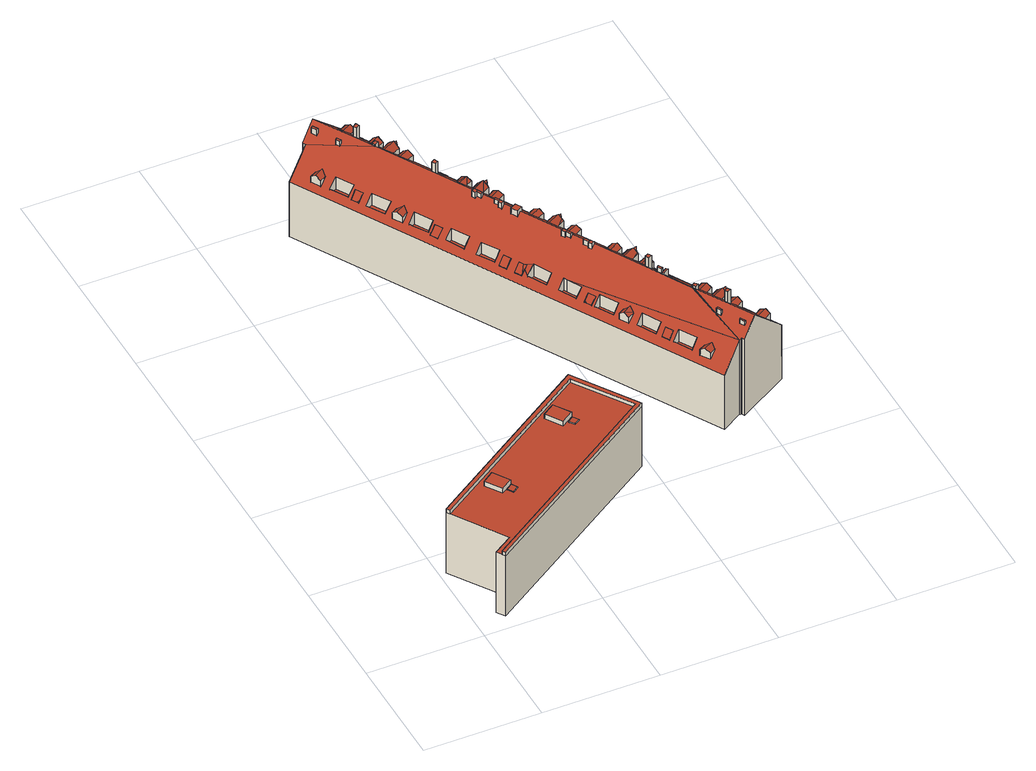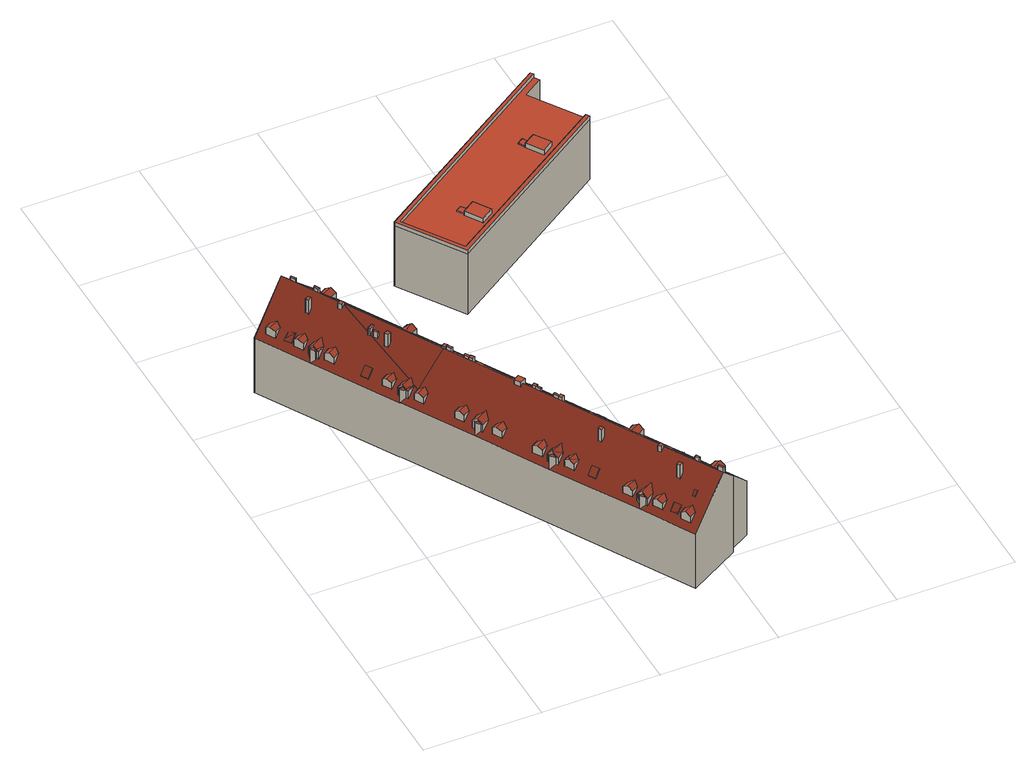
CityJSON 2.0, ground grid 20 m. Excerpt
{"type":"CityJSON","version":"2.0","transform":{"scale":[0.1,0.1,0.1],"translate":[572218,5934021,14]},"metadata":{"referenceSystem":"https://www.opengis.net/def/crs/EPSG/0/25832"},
"CityObjects":{
"building1":{"type":"Building","attributes":{"Grundfläche 2D":"477.926903","Grundhöhe NN":"16.792"},"children":["building1-1","building1-2","building1-3","building1-4"],"geometry":[{"type":"Solid","lod":"3","boundaries":[[[[0,1,2,3,4,5,6,7]],[[8,9,10,11,12,13]],[[11,10,3,2]],[[14,7,6,15]],[[4,3,10,9]],[[5,4,9,8]],[[8,15,6,5]],[[14,16,0,7]],[[16,17,1,0]],[[11,2,1,17]],[[12,11,17,18,19]],[[15,8,13,20,21]],[[13,12,19,20]],[[14,15,21,22]],[[16,14,22,23]],[[17,16,23,18]],[[18,23,22,21,20,19]]]],"semantics":{"surfaces":[{"type":"RoofSurface"},{"type":"WallSurface"},{"type":"GroundSurface"}],"values":[[0,0,1,1,1,1,1,1,1,1,1,1,1,1,1,1,2]]}}]},
"building1-1":{"type":"BuildingInstallation","parents":["building1"],"geometry":[{"type":"MultiSurface","lod":"3","boundaries":[[[24,25,26,27]],[[27,26,28,29]],[[24,27,29,30]],[[25,24,30,31]],[[26,25,31,28]]],"semantics":{"surfaces":[{"type":"RoofSurface"},{"type":"WallSurface"}],"values":[0,1,1,1,1]}}]},
"building1-2":{"type":"BuildingInstallation","parents":["building1"],"geometry":[{"type":"MultiSurface","lod":"3","boundaries":[[[32,33,34,35]],[[36,37,33,32]],[[37,38,34,33]],[[38,39,35,34]],[[39,36,32,35]]],"semantics":{"surfaces":[{"type":"RoofSurface"},{"type":"WallSurface"}],"values":[0,1,1,1,1]}}]},
"building1-3":{"type":"BuildingInstallation","parents":["building1"],"geometry":[{"type":"MultiSurface","lod":"3","boundaries":[[[40,41,42,43]],[[41,40,44,45]],[[45,46,42,41]],[[43,42,46,47]],[[47,44,40,43]]],"semantics":{"surfaces":[{"type":"RoofSurface"},{"type":"WallSurface"}],"values":[0,1,1,1,1]}}]},
"building1-4":{"type":"BuildingInstallation","parents":["building1"],"geometry":[{"type":"MultiSurface","lod":"3","boundaries":[[[48,49,50,51]],[[51,50,52,53]],[[48,51,53,54]],[[49,48,54,55]],[[50,49,55,52]]],"semantics":{"surfaces":[{"type":"RoofSurface"},{"type":"WallSurface"}],"values":[0,1,1,1,1]}}]},
"building2":{"type":"Building","attributes":{"Grundfläche 2D":"1177.927754","Grundhöhe NN":"14.893"},"children":["building2-1","building2-2","building2-3","building2-4","building2-5","building2-6","building2-7","building2-8","building2-9","building2-10","building2-11","building2-12","building2-13","building2-14","building2-15","building2-16","building2-17","building2-18","building2-19","building2-20","building2-21","building2-22","building2-23","building2-24","building2-25","building2-26","building2-27","building2-28","building2-29","building2-30","building2-31","building2-32","building2-33","building2-34","building2-35","building2-36","building2-37","building2-38","building2-39","building2-40","building2-41","building2-42","building2-43","building2-44","building2-45","building2-46","building2-47","building2-48","building2-49","building2-50","building2-51","building2-52","building2-53","building2-54","building2-55","building2-56","building2-57","building2-58","building2-59","building2-60","building2-61","building2-62","building2-63","building2-64","building2-65","building2-66","building2-67","building2-68"],"geometry":[{"type":"MultiSurface","lod":"3","boundaries":[[[56,57,58,59]],[[60,61,62,63,64,65,66,67,68,69,70,71],[72,73,74,57,56,59],[75,76,77,78],[79,80,81,82,83,84],[85,86,87,88],[89,90,91,92],[93,94,95,96],[97,98,99,100,101,102,103],[104,105,106,107,108,109],[110,111,112,113],[114,71,114,115,116,117,118]],[[119,120,121,71,122,123,124]],[[61,60,125]],[[126,68,67,127,128]],[[129,130,131,132,133,134,128,127,67,66,65,64,63,135,125,120,119,136,137]],[[62,61,125,135,63]],[[125,60,121]],[[121,60,71]],[[125,121,120]],[[71,70,138,139]],[[122,71,139,140]],[[123,122,140,141]],[[124,123,141,142]],[[143,136,119,124,142]],[[144,145,134,133,132,131,130,129,137,136,143,146]],[[126,128,134,145,147]],[[69,68,148,149]],[[68,126,147,148]],[[70,69,149,138]],[[141,140,139,138,149,148,147,145,144,146,143,142]]],"semantics":{"surfaces":[{"type":"RoofSurface"},{"type":"WallSurface"},{"type":"GroundSurface"}],"values":[0,0,0,0,0,0,0,0,0,0,1,1,1,1,1,1,1,1,1,1,2]}}]},
"building2-1":{"type":"BuildingInstallation","parents":["building2"],"geometry":[{"type":"MultiSurface","lod":"3","boundaries":[[[150,151,152,153]],[[112,111,151,150]],[[111,110,152,151]],[[110,113,153,152]],[[113,112,150,153]]],"semantics":{"surfaces":[{"type":"RoofSurface"},{"type":"WallSurface"}],"values":[0,1,1,1,1]}}]},
"building2-2":{"type":"BuildingInstallation","parents":["building2"],"geometry":[{"type":"MultiSurface","lod":"3","boundaries":[[[154,155,156,157,158,159]],[[160,161,156,155,154]],[[162,163,161,160]],[[163,137,156,161]],[[164,158,157,156,137,165]],[[164,166,159,158]]],"semantics":{"surfaces":[{"type":"RoofSurface"},{"type":"WallSurface"}],"values":[0,0,1,1,1,1]}}]},
"building2-3":{"type":"BuildingInstallation","parents":["building2"],"geometry":[{"type":"MultiSurface","lod":"3","boundaries":[[[167,168,169,170,171]],[[172,173,167,171,174]],[[170,175,176,174,171]],[[172,174,176]],[[170,169,175]]],"semantics":{"surfaces":[{"type":"RoofSurface"},{"type":"WallSurface"}],"values":[0,0,1,1,1]}}]},
"building2-4":{"type":"BuildingInstallation","parents":["building2"],"geometry":[{"type":"MultiSurface","lod":"3","boundaries":[[[177,178,179,180]],[[180,179,181,182]],[[177,180,182,183]],[[178,177,183,184]],[[179,178,184,181]]],"semantics":{"surfaces":[{"type":"RoofSurface"},{"type":"WallSurface"}],"values":[0,1,1,1,1]}}]},
"building2-5":{"type":"BuildingInstallation","parents":["building2"],"geometry":[{"type":"MultiSurface","lod":"3","boundaries":[[[185,186,187,188]],[[91,90,186,185]],[[90,89,187,186]],[[89,92,188,187]],[[92,91,185,188]]],"semantics":{"surfaces":[{"type":"RoofSurface"},{"type":"WallSurface"}],"values":[0,1,1,1,1]}}]},
"building2-6":{"type":"BuildingInstallation","parents":["building2"],"geometry":[{"type":"MultiSurface","lod":"3","boundaries":[[[189,190,191,192]],[[193,189,192,194]],[[195,196,131,189,193,194]],[[189,131,197,191,190]]],"semantics":{"surfaces":[{"type":"RoofSurface"},{"type":"WallSurface"}],"values":[0,0,1,1]}}]},
"building2-7":{"type":"BuildingInstallation","parents":["building2"],"geometry":[{"type":"MultiSurface","lod":"3","boundaries":[[[198,199,200,201,202,203,204]],[[200,205,206,207,202,201]],[[207,208,203,202]],[[208,209,204,203]],[[210,211,199,198]],[[211,205,200,199]]],"semantics":{"surfaces":[{"type":"RoofSurface"},{"type":"WallSurface"}],"values":[0,1,1,1,1,1]}}]},
"building2-8":{"type":"BuildingInstallation","parents":["building2"],"geometry":[{"type":"MultiSurface","lod":"3","boundaries":[[[212,213,214,215,216]],[[217,218,219,214,213]],[[220,221,212,216]],[[212,221,222,217,213]],[[222,223,218,217]],[[219,218,223]],[[216,215,220]]],"semantics":{"surfaces":[{"type":"RoofSurface"},{"type":"WallSurface"}],"values":[0,0,1,1,1,1,1]}}]},
"building2-9":{"type":"BuildingInstallation","parents":["building2"],"geometry":[{"type":"MultiSurface","lod":"3","boundaries":[[[224,225,226,227,228]],[[229,225,224,230,231]],[[227,226,232]],[[229,231,233]],[[229,233,232,226,225]]],"semantics":{"surfaces":[{"type":"RoofSurface"},{"type":"WallSurface"}],"values":[0,0,1,1,1]}}]},
"building2-10":{"type":"BuildingInstallation","parents":["building2"],"geometry":[{"type":"MultiSurface","lod":"3","boundaries":[[[234,235,236,237]],[[237,238,234]],[[238,239,234]],[[234,239,240]],[[241,236,235]],[[240,239,242]],[[241,235,234,240,242]]],"semantics":{"surfaces":[{"type":"RoofSurface"},{"type":"WallSurface"}],"values":[0,0,0,0,1,1,1]}}]},
"building2-11":{"type":"BuildingInstallation","parents":["building2"],"geometry":[{"type":"MultiSurface","lod":"3","boundaries":[[[243,244,245,246,247]],[[248,249,243,247,250]],[[246,251,252,250,247]],[[248,250,252]],[[251,246,245]]],"semantics":{"surfaces":[{"type":"RoofSurface"},{"type":"WallSurface"}],"values":[0,0,1,1,1]}}]},
"building2-12":{"type":"BuildingInstallation","parents":["building2"],"geometry":[{"type":"MultiSurface","lod":"3","boundaries":[[[253,254,255,256]],[[256,255,257,258]],[[253,256,258,259]],[[254,253,259,260]],[[255,254,260,257]]],"semantics":{"surfaces":[{"type":"RoofSurface"},{"type":"WallSurface"}],"values":[0,1,1,1,1]}}]},
"building2-13":{"type":"BuildingInstallation","parents":["building2"],"geometry":[{"type":"MultiSurface","lod":"3","boundaries":[[[261,262,263]],[[264,265,261]],[[261,265,262]],[[264,266,267,262,265]],[[263,268,129,264,261]],[[129,269,267,266,264]]],"semantics":{"surfaces":[{"type":"RoofSurface"},{"type":"WallSurface"}],"values":[0,0,0,0,1,1]}}]},
"building2-14":{"type":"BuildingInstallation","parents":["building2"],"geometry":[{"type":"MultiSurface","lod":"3","boundaries":[[[270,271,272,273]],[[79,271,270,81,80]],[[79,84,272,271]],[[83,82,273,272,84]],[[82,81,270,273]]],"semantics":{"surfaces":[{"type":"RoofSurface"},{"type":"WallSurface"}],"values":[0,1,1,1,1]}}]},
"building2-15":{"type":"BuildingInstallation","parents":["building2"],"geometry":[{"type":"MultiSurface","lod":"3","boundaries":[[[274,275,276,277,278]],[[278,277,279,280]],[[274,278,280,281]],[[275,274,281,282]],[[279,277,276,275,282,275]]],"semantics":{"surfaces":[{"type":"RoofSurface"},{"type":"WallSurface"}],"values":[0,1,1,1,1]}}]},
"building2-16":{"type":"BuildingInstallation","parents":["building2"],"geometry":[{"type":"MultiSurface","lod":"3","boundaries":[[[283,284,285,286,287]],[[288,283,287,289]],[[286,290,291,289,287]],[[288,289,291]],[[286,285,290]]],"semantics":{"surfaces":[{"type":"RoofSurface"},{"type":"WallSurface"}],"values":[0,0,1,1,1]}}]},
"building2-17":{"type":"BuildingInstallation","parents":["building2"],"geometry":[{"type":"MultiSurface","lod":"3","boundaries":[[[292,293,294,295]],[[296,297,293,292]],[[294,298,295]],[[295,298,299,296,292]],[[296,299,297]]],"semantics":{"surfaces":[{"type":"RoofSurface"},{"type":"WallSurface"}],"values":[0,0,1,1,1]}}]},
"building2-18":{"type":"BuildingInstallation","parents":["building2"],"geometry":[{"type":"MultiSurface","lod":"3","boundaries":[[[300,301,302,303,304,305]],[[306,307,308,309,303,302,301,300]],[[309,310,304,303]],[[311,312,305,304,310]],[[312,306,300,305]]],"semantics":{"surfaces":[{"type":"RoofSurface"},{"type":"WallSurface"}],"values":[0,1,1,1,1]}}]},
"building2-19":{"type":"BuildingInstallation","parents":["building2"],"geometry":[{"type":"MultiSurface","lod":"3","boundaries":[[[313,314,315,316]],[[316,315,317,318]],[[313,316,318,319]],[[314,313,319,320]],[[315,314,320,317]]],"semantics":{"surfaces":[{"type":"RoofSurface"},{"type":"WallSurface"}],"values":[0,1,1,1,1]}}]},
"building2-20":{"type":"BuildingInstallation","parents":["building2"],"geometry":[{"type":"MultiSurface","lod":"3","boundaries":[[[321,322,323,324]],[[325,321,324,326]],[[323,322,327]],[[327,328,326,324,323]],[[325,326,328]]],"semantics":{"surfaces":[{"type":"RoofSurface"},{"type":"WallSurface"}],"values":[0,0,1,1,1]}}]},
"building2-21":{"type":"BuildingInstallation","parents":["building2"],"geometry":[{"type":"MultiSurface","lod":"3","boundaries":[[[329,330,331,332]],[[333,334,332,331]],[[334,335,329,332]],[[335,336,330,329]]],"semantics":{"surfaces":[{"type":"RoofSurface"},{"type":"WallSurface"}],"values":[0,1,1,1]}}]},
"building2-22":{"type":"BuildingInstallation","parents":["building2"],"geometry":[{"type":"MultiSurface","lod":"3","boundaries":[[[337,338,339,340]],[[338,337,341,342]],[[340,339,343,344]],[[337,340,344,341]],[[339,338,342,343]]],"semantics":{"surfaces":[{"type":"RoofSurface"},{"type":"WallSurface"}],"values":[0,1,1,1,1]}}]},
"building2-23":{"type":"BuildingInstallation","parents":["building2"],"geometry":[{"type":"MultiSurface","lod":"3","boundaries":[[[345,346,347,348,349,350]],[[345,351,352,353,354,346]],[[350,355,356,351,345]],[[356,357,353,352,351]],[[358,355,350,349,348]]],"semantics":{"surfaces":[{"type":"RoofSurface"},{"type":"WallSurface"}],"values":[0,0,1,1,1]}}]},
"building2-24":{"type":"BuildingInstallation","parents":["building2"],"geometry":[{"type":"MultiSurface","lod":"3","boundaries":[[[359,360,361,362]],[[362,361,363,364]],[[364,363,365]],[[364,365,366,359,362]],[[360,359,366]]],"semantics":{"surfaces":[{"type":"RoofSurface"},{"type":"WallSurface"}],"values":[0,0,1,1,1]}}]},
"building2-25":{"type":"BuildingInstallation","parents":["building2"],"geometry":[{"type":"MultiSurface","lod":"3","boundaries":[[[367,368,369,370,371,372,373]],[[61,125,368,367]],[[125,60,121,120,371,370,369,368]],[[372,371,120,374]],[[374,375,373,372]],[[375,61,367,373]]],"semantics":{"surfaces":[{"type":"RoofSurface"},{"type":"WallSurface"}],"values":[0,1,1,1,1,1]}}]},
"building2-26":{"type":"BuildingInstallation","parents":["building2"],"geometry":[{"type":"MultiSurface","lod":"3","boundaries":[[[376,377,378,379,380,381]],[[382,383,381,380,379]],[[384,382,379,378]],[[383,385,376,381]],[[378,377,376,385,384]]],"semantics":{"surfaces":[{"type":"RoofSurface"},{"type":"WallSurface"}],"values":[0,1,1,1,1]}}]},
"building2-27":{"type":"BuildingInstallation","parents":["building2"],"geometry":[{"type":"MultiSurface","lod":"3","boundaries":[[[386,387,388,389]],[[390,391,389,388]],[[386,389,391,392]],[[387,386,392,393]],[[388,387,393,390]]],"semantics":{"surfaces":[{"type":"RoofSurface"},{"type":"WallSurface"}],"values":[0,1,1,1,1]}}]},
"building2-28":{"type":"BuildingInstallation","parents":["building2"],"geometry":[{"type":"MultiSurface","lod":"3","boundaries":[[[394,395,396,397,398]],[[105,104,394,398]],[[104,109,108,396,395,394]],[[108,107,397,396]],[[105,398,397,107,106]]],"semantics":{"surfaces":[{"type":"RoofSurface"},{"type":"WallSurface"}],"values":[0,1,1,1,1]}}]},
"building2-29":{"type":"BuildingInstallation","parents":["building2"],"geometry":[{"type":"MultiSurface","lod":"3","boundaries":[[[399,400,401,402]],[[401,400,403,404]],[[402,401,404,405]],[[399,402,405,406]],[[400,399,406,403]]],"semantics":{"surfaces":[{"type":"RoofSurface"},{"type":"WallSurface"}],"values":[0,1,1,1,1]}}]},
"building2-30":{"type":"BuildingInstallation","parents":["building2"],"geometry":[{"type":"MultiSurface","lod":"3","boundaries":[[[407,408,409,410]],[[411,410,409,412,413]],[[411,414,407,410]],[[415,416,408,407,414]],[[416,412,409,408]]],"semantics":{"surfaces":[{"type":"RoofSurface"},{"type":"WallSurface"}],"values":[0,1,1,1,1]}}]},
"building2-31":{"type":"BuildingInstallation","parents":["building2"],"geometry":[{"type":"MultiSurface","lod":"3","boundaries":[[[417,418,419,420,421]],[[421,420,422,423]],[[423,422,424]],[[424,422,425]],[[197,426,418,417,421,423,424,425,195,194,192,191]],[[419,418,426]]],"semantics":{"surfaces":[{"type":"RoofSurface"},{"type":"WallSurface"}],"values":[0,0,0,1,1,1]}}]},
"building2-32":{"type":"BuildingInstallation","parents":["building2"],"geometry":[{"type":"MultiSurface","lod":"3","boundaries":[[[427,428,429,430]],[[430,429,431,432]],[[427,430,432,433]],[[428,427,433,434]],[[429,428,434,431]]],"semantics":{"surfaces":[{"type":"RoofSurface"},{"type":"WallSurface"}],"values":[0,1,1,1,1]}}]},
"building2-33":{"type":"BuildingInstallation","parents":["building2"],"geometry":[{"type":"MultiSurface","lod":"3","boundaries":[[[435,436,437,438]],[[438,439,435]],[[440,435,439,441]],[[437,436,442]],[[440,441,443]],[[440,443,442,436,435]]],"semantics":{"surfaces":[{"type":"RoofSurface"},{"type":"WallSurface"}],"values":[0,0,0,1,1,1]}}]},
"building2-34":{"type":"BuildingInstallation","parents":["building2"],"geometry":[{"type":"MultiSurface","lod":"3","boundaries":[[[444,445,446,447]],[[447,446,448,449]],[[444,447,449,450]],[[445,444,450,451]],[[446,445,451,448]]],"semantics":{"surfaces":[{"type":"RoofSurface"},{"type":"WallSurface"}],"values":[0,1,1,1,1]}}]},
"building2-35":{"type":"BuildingInstallation","parents":["building2"],"geometry":[{"type":"MultiSurface","lod":"3","boundaries":[[[452,453,454,455]],[[455,454,456,457]],[[457,458,452,455]],[[458,459,453,452]],[[454,453,459,456]]],"semantics":{"surfaces":[{"type":"RoofSurface"},{"type":"WallSurface"}],"values":[0,1,1,1,1]}}]},
"building2-36":{"type":"BuildingInstallation","parents":["building2"],"geometry":[{"type":"MultiSurface","lod":"3","boundaries":[[[460,461,462,463]],[[464,465,460,463]],[[461,460,465,65,466]],[[466,467,462,461]],[[64,464,463,462,467]]],"semantics":{"surfaces":[{"type":"RoofSurface"},{"type":"WallSurface"}],"values":[0,1,1,1,1]}}]},
"building2-37":{"type":"BuildingInstallation","parents":["building2"],"geometry":[{"type":"MultiSurface","lod":"3","boundaries":[[[468,469,470,471]],[[472,473,469,468]],[[473,474,470,469]],[[474,475,471,470]],[[475,472,468,471]]],"semantics":{"surfaces":[{"type":"RoofSurface"},{"type":"WallSurface"}],"values":[0,1,1,1,1]}}]},
"building2-38":{"type":"BuildingInstallation","parents":["building2"],"geometry":[{"type":"MultiSurface","lod":"3","boundaries":[[[476,477,478,479,480]],[[481,480,479,482]],[[483,478,477]],[[478,483,484,482,479]],[[481,482,484]]],"semantics":{"surfaces":[{"type":"RoofSurface"},{"type":"WallSurface"}],"values":[0,0,1,1,1]}}]},
"building2-39":{"type":"BuildingInstallation","parents":["building2"],"geometry":[{"type":"MultiSurface","lod":"3","boundaries":[[[485,486,487,488]],[[486,485,489,490]],[[487,486,490,491]],[[488,487,491,492]],[[485,488,492,489]]],"semantics":{"surfaces":[{"type":"RoofSurface"},{"type":"WallSurface"}],"values":[0,1,1,1,1]}}]},
"building2-40":{"type":"BuildingInstallation","parents":["building2"],"geometry":[{"type":"MultiSurface","lod":"3","boundaries":[[[493,494,495,496,497]],[[494,493,66,498]],[[498,499,495,494]],[[495,499,127,496]],[[127,67,497,496]],[[67,66,493,497]]],"semantics":{"surfaces":[{"type":"RoofSurface"},{"type":"WallSurface"}],"values":[0,1,1,1,1,1]}}]},
"building2-41":{"type":"BuildingInstallation","parents":["building2"],"geometry":[{"type":"MultiSurface","lod":"3","boundaries":[[[500,501,502,503,504,505]],[[506,507,500,505,508,509]],[[135,510,507,506,509]],[[507,510,511,501,500]],[[502,501,511,503]]],"semantics":{"surfaces":[{"type":"RoofSurface"},{"type":"WallSurface"}],"values":[0,0,1,1,1]}}]},
"building2-42":{"type":"BuildingInstallation","parents":["building2"],"geometry":[{"type":"MultiSurface","lod":"3","boundaries":[[[512,513,514,515]],[[515,514,516,517]],[[512,515,517,518]],[[513,512,518,519]],[[514,513,519,516]]],"semantics":{"surfaces":[{"type":"RoofSurface"},{"type":"WallSurface"}],"values":[0,1,1,1,1]}}]},
"building2-43":{"type":"BuildingInstallation","parents":["building2"],"geometry":[{"type":"MultiSurface","lod":"3","boundaries":[[[520,521,522]],[[520,522,523]],[[522,521,524,525]],[[525,524,526,527]],[[526,528,527]],[[528,526,529]],[[267,269,530,523,522,525,527,528,529,268,263,262]],[[520,523,530]]],"semantics":{"surfaces":[{"type":"RoofSurface"},{"type":"WallSurface"}],"values":[0,0,0,0,0,1,1,1]}}]},
"building2-44":{"type":"BuildingInstallation","parents":["building2"],"geometry":[{"type":"MultiSurface","lod":"3","boundaries":[[[531,532,533,534,535,536]],[[97,103,532,531]],[[103,102,533,532]],[[101,100,534,533,102]],[[97,531,536,535,534,100,99,98]]],"semantics":{"surfaces":[{"type":"RoofSurface"},{"type":"WallSurface"}],"values":[0,1,1,1,1]}}]},
"building2-45":{"type":"BuildingInstallation","parents":["building2"],"geometry":[{"type":"MultiSurface","lod":"3","boundaries":[[[537,538,539]],[[540,538,537]],[[541,133,538,540]],[[133,542,539,538]]],"semantics":{"surfaces":[{"type":"RoofSurface"},{"type":"WallSurface"}],"values":[0,0,1,1]}}]},
"building2-46":{"type":"BuildingInstallation","parents":["building2"],"geometry":[{"type":"MultiSurface","lod":"3","boundaries":[[[543,544,545,546]],[[547,546,545]],[[546,547,548,56]],[[543,546,56,549]],[[550,544,543,549]],[[545,544,550,551]],[[547,545,551,548]]],"semantics":{"surfaces":[{"type":"RoofSurface"},{"type":"WallSurface"}],"values":[0,0,1,1,1,1,1]}}]},
"building2-47":{"type":"BuildingInstallation","parents":["building2"],"geometry":[{"type":"MultiSurface","lod":"3","boundaries":[[[552,553,412,416,554,555,556]],[[557,413,412,553]],[[415,558,554,416]],[[558,559,555,554]],[[556,555,559,62]],[[62,63,552,556]],[[63,557,553,552]]],"semantics":{"surfaces":[{"type":"RoofSurface"},{"type":"WallSurface"}],"values":[0,1,1,1,1,1,1]}}]},
"building2-48":{"type":"BuildingInstallation","parents":["building2"],"geometry":[{"type":"MultiSurface","lod":"3","boundaries":[[[560,561,562,563,564]],[[565,561,560,566,567]],[[563,562,568]],[[569,565,567]],[[565,569,568,562,561]]],"semantics":{"surfaces":[{"type":"RoofSurface"},{"type":"WallSurface"}],"values":[0,0,1,1,1]}}]},
"building2-49":{"type":"BuildingInstallation","parents":["building2"],"geometry":[{"type":"MultiSurface","lod":"3","boundaries":[[[570,198,204,571]],[[572,571,204,209]],[[572,573,570,571]],[[210,198,570,573]]],"semantics":{"surfaces":[{"type":"RoofSurface"},{"type":"WallSurface"}],"values":[0,1,1,1]}}]},
"building2-50":{"type":"BuildingInstallation","parents":["building2"],"geometry":[{"type":"MultiSurface","lod":"3","boundaries":[[[574,575,576,577,578]],[[579,580,578,577]],[[580,581,574,578]],[[581,582,575,574]],[[575,582,579,577,576]]],"semantics":{"surfaces":[{"type":"RoofSurface"},{"type":"WallSurface"}],"values":[0,1,1,1,1]}}]},
"building2-51":{"type":"BuildingInstallation","parents":["building2"],"geometry":[{"type":"MultiSurface","lod":"3","boundaries":[[[583,584,585,586]],[[57,74,583,586]],[[72,584,583,74,73]],[[72,59,585,584]],[[58,57,586,585,59]]],"semantics":{"surfaces":[{"type":"RoofSurface"},{"type":"WallSurface"}],"values":[0,1,1,1,1]}}]},
"building2-52":{"type":"BuildingInstallation","parents":["building2"],"geometry":[{"type":"MultiSurface","lod":"3","boundaries":[[[587,588,589,590,591]],[[589,592,593,590]],[[593,594,591,590]],[[594,595,591]],[[596,597,588,587]],[[597,592,589,588]]],"semantics":{"surfaces":[{"type":"RoofSurface"},{"type":"WallSurface"}],"values":[0,1,1,1,1,1]}}]},
"building2-53":{"type":"BuildingInstallation","parents":["building2"],"geometry":[{"type":"MultiSurface","lod":"3","boundaries":[[[598,599,600,601]],[[94,93,599,598]],[[93,96,600,599]],[[96,95,601,600]],[[95,94,598,601]]],"semantics":{"surfaces":[{"type":"RoofSurface"},{"type":"WallSurface"}],"values":[0,1,1,1,1]}}]},
"building2-54":{"type":"BuildingInstallation","parents":["building2"],"geometry":[{"type":"MultiSurface","lod":"3","boundaries":[[[602,603,604,605,606]],[[607,608,603,602,609]],[[606,610,611,609,602]],[[609,611,607]],[[610,606,605]]],"semantics":{"surfaces":[{"type":"RoofSurface"},{"type":"WallSurface"}],"values":[0,0,1,1,1]}}]},
"building2-55":{"type":"BuildingInstallation","parents":["building2"],"geometry":[{"type":"MultiSurface","lod":"3","boundaries":[[[612,613,614,615,616]],[[617,612,616,618]],[[618,619,617]],[[614,613,620]],[[166,621,619,618,616,615,614,620,162,160,154,159]],[[617,619,621]]],"semantics":{"surfaces":[{"type":"RoofSurface"},{"type":"WallSurface"}],"values":[0,0,0,1,1,1]}}]},
"building2-56":{"type":"BuildingInstallation","parents":["building2"],"geometry":[{"type":"MultiSurface","lod":"3","boundaries":[[[622,623,624,625,626]],[[627,628,629,624,623,630]],[[622,626,631]],[[542,632,627,630,623,622,631,541,540,537,539]],[[632,628,627]]],"semantics":{"surfaces":[{"type":"RoofSurface"},{"type":"WallSurface"}],"values":[0,0,1,1,1]}}]},
"building2-57":{"type":"BuildingInstallation","parents":["building2"],"geometry":[{"type":"MultiSurface","lod":"3","boundaries":[[[633,634,635,636]],[[636,635,637,638]],[[633,636,638,639]],[[634,633,639,640]],[[635,634,640,637]]],"semantics":{"surfaces":[{"type":"RoofSurface"},{"type":"WallSurface"}],"values":[0,1,1,1,1]}}]},
"building2-58":{"type":"BuildingInstallation","parents":["building2"],"geometry":[{"type":"MultiSurface","lod":"3","boundaries":[[[641,642,643,644]],[[86,85,642,641]],[[85,88,643,642]],[[88,87,644,643]],[[87,86,641,644]]],"semantics":{"surfaces":[{"type":"RoofSurface"},{"type":"WallSurface"}],"values":[0,1,1,1,1]}}]},
"building2-59":{"type":"BuildingInstallation","parents":["building2"],"geometry":[{"type":"MultiSurface","lod":"3","boundaries":[[[645,646,331,330,647]],[[648,649,646,645]],[[333,331,646,649]],[[336,650,647,330]],[[650,651,648,645,647]]],"semantics":{"surfaces":[{"type":"RoofSurface"},{"type":"WallSurface"}],"values":[0,1,1,1,1]}}]},
"building2-60":{"type":"BuildingInstallation","parents":["building2"],"geometry":[{"type":"MultiSurface","lod":"3","boundaries":[[[652,653,654,655,656]],[[657,652,656,658]],[[657,658,659]],[[657,659,660,653,652]],[[654,653,660]]],"semantics":{"surfaces":[{"type":"RoofSurface"},{"type":"WallSurface"}],"values":[0,0,1,1,1]}}]},
"building2-61":{"type":"BuildingInstallation","parents":["building2"],"geometry":[{"type":"MultiSurface","lod":"3","boundaries":[[[661,662,663]],[[664,662,661]],[[665,132,661,663]],[[132,666,664,661]]],"semantics":{"surfaces":[{"type":"RoofSurface"},{"type":"WallSurface"}],"values":[0,0,1,1]}}]},
"building2-62":{"type":"BuildingInstallation","parents":["building2"],"geometry":[{"type":"MultiSurface","lod":"3","boundaries":[[[667,668,669,670]],[[670,669,671,672]],[[667,670,672,673]],[[668,667,673,674]],[[669,668,674,671]]],"semantics":{"surfaces":[{"type":"RoofSurface"},{"type":"WallSurface"}],"values":[0,1,1,1,1]}}]},
"building2-63":{"type":"BuildingInstallation","parents":["building2"],"geometry":[{"type":"MultiSurface","lod":"3","boundaries":[[[675,676,677,678,679]],[[116,115,676,675]],[[115,114,677,676]],[[114,118,678,677]],[[118,117,679,678]],[[117,116,675,679]]],"semantics":{"surfaces":[{"type":"RoofSurface"},{"type":"WallSurface"}],"values":[0,1,1,1,1,1]}}]},
"building2-64":{"type":"BuildingInstallation","parents":["building2"],"geometry":[{"type":"MultiSurface","lod":"3","boundaries":[[[680,681,682,683]],[[76,75,681,680]],[[75,78,682,681]],[[78,77,683,682]],[[77,76,680,683]]],"semantics":{"surfaces":[{"type":"RoofSurface"},{"type":"WallSurface"}],"values":[0,1,1,1,1]}}]},
"building2-65":{"type":"BuildingInstallation","parents":["building2"],"geometry":[{"type":"MultiSurface","lod":"3","boundaries":[[[684,685,686,687]],[[687,686,688,689]],[[689,690,684,687]],[[685,684,690,691]],[[691,688,686,685]]],"semantics":{"surfaces":[{"type":"RoofSurface"},{"type":"WallSurface"}],"values":[0,1,1,1,1]}}]},
"building2-66":{"type":"BuildingInstallation","parents":["building2"],"geometry":[{"type":"MultiSurface","lod":"3","boundaries":[[[692,693,587,591]],[[595,694,692,591]],[[694,695,693,692]],[[695,596,587,693]]],"semantics":{"surfaces":[{"type":"RoofSurface"},{"type":"WallSurface"}],"values":[0,1,1,1]}}]},
"building2-67":{"type":"BuildingInstallation","parents":["building2"],"geometry":[{"type":"MultiSurface","lod":"3","boundaries":[[[696,697,698,699]],[[700,701,699,698]],[[701,702,696,699]],[[697,696,702,703]],[[698,697,703,700]]],"semantics":{"surfaces":[{"type":"RoofSurface"},{"type":"WallSurface"}],"values":[0,1,1,1,1]}}]},
"building2-68":{"type":"BuildingInstallation","parents":["building2"],"geometry":[{"type":"MultiSurface","lod":"3","boundaries":[[[704,705,706]],[[706,707,708,709,704]],[[706,705,710]],[[711,712,706,710]],[[711,710,713]],[[666,714,708,707,706,712,711,713,665,663,662,664]],[[709,708,714]]],"semantics":{"surfaces":[{"type":"RoofSurface"},{"type":"WallSurface"}],"values":[0,0,0,0,1,1,1]}}]}
},
"vertices":[
[306,337,156],[2,137,156],[6,131,156],[304,327,156],[368,231,156],[36,12,156],[40,7,156],[377,229,156],[36,12,149],[368,231,149],[304,327,149],[6,131,149],[64,43,149],[30,21,149],[377,229,149],[40,7,149],[306,337,149],[2,137,149],[2,137,28],[64,43,28],[30,21,28],[40,7,28],[377,229,28],[306,337,28],
[261,244,151],[268,235,151],[278,241,151],[271,251,151],[278,241,149],[271,251,149],[261,244,149],[268,235,149],
[81,167,158],[99,140,158],[119,153,158],[101,181,158],[81,167,149],[99,140,149],[119,153,149],[101,181,149],
[271,254,158],[253,282,158],[232,268,158],[250,240,158],[271,254,149],[253,282,149],[232,268,149],[250,240,149],
[125,141,151],[119,151,151],[109,144,151],[115,134,151],[109,144,149],[115,134,149],[125,141,149],[119,151,149],
[365,615,139],[364,597,130],[373,602,140],[377,604,144],[547,400,190],[546,402,190],[457,558,190],[455,561,190],[389,676,190],[383,686,190],[257,906,190],[256,907,190],[178,986,162],[139,964,118],[538,271,118],[573,293,159],[393,574,143],[392,573,142],[381,567,129],[228,860,143],[246,830,143],[233,823,128],[215,853,128],[345,656,143],[340,653,137],[333,649,129],[316,678,128],[322,682,135],[328,686,142],[195,918,143],[212,889,143],[199,882,129],[182,911,129],[476,430,143],[493,399,143],[481,392,129],[464,423,129],[437,497,143],[454,467,143],[442,460,129],[425,490,129],[284,762,143],[281,760,139],[274,756,131],[273,755,129],[258,779,129],[255,785,129],[267,792,143],[301,734,143],[318,704,143],[310,700,134],[305,697,129],[289,727,129],[291,729,132],[509,371,143],[526,342,143],[514,334,129],[497,364,129],[407,549,143],[420,525,143],[408,519,129],[392,548,129],[404,555,143],[604,302,190],[550,396,190],[548,400,190],[575,292,160],[577,292,162],[580,287,162],[547,401,190],[175,991,162],[254,912,190],[199,1006,190],[534,571,118],[533,571,118],[465,690,118],[397,809,118],[314,952,118],[263,1042,118],[506,577,139],[667,339,118],[616,428,118],[538,271,9],[573,293,9],[575,292,9],[577,292,9],[580,287,9],[667,339,9],[533,571,9],[263,1042,9],[534,571,9],[175,991,9],[178,986,9],[139,964,9],
[514,334,119],[526,342,119],[509,371,119],[497,364,119],
[609,424,145],[611,425,145],[616,428,145],[611,429,142],[608,431,140],[606,429,140],[612,419,140],[614,420,140],[612,419,125],[614,420,123],[608,431,123],[611,429,121],[606,429,125],
[184,941,145],[175,946,140],[175,946,139],[164,940,139],[168,932,145],[184,930,139],[184,931,140],[173,924,139],[164,940,127],[173,924,127],
[195,983,187],[198,985,187],[193,994,187],[190,992,187],[193,994,179],[190,992,176],[195,983,175],[198,985,178],
[481,392,119],[493,399,119],[476,430,119],[464,423,119],
[465,690,144],[459,691,141],[456,691,140],[459,687,144],[463,685,142],[462,681,140],[462,681,125],[463,685,122],[456,691,125],
[431,600,194],[432,600,194],[428,606,194],[425,604,194],[423,603,194],[427,597,194],[428,598,194],[428,606,189],[425,604,185],[423,603,183],[427,597,183],[428,598,185],[431,600,188],[432,600,189],
[652,347,140],[648,355,145],[631,345,145],[639,341,141],[641,340,140],[643,363,140],[632,356,140],[632,354,141],[641,340,139],[652,347,127],[643,363,127],[632,356,139],
[541,321,145],[525,312,145],[530,304,139],[541,310,139],[541,311,140],[520,320,139],[532,326,140],[531,326,139],[530,304,127],[520,320,127],
[374,830,145],[369,838,140],[358,832,140],[358,831,140],[358,821,145],[367,816,140],[378,822,140],[369,838,127],[378,822,127],
[277,962,145],[286,958,140],[287,957,139],[297,963,139],[293,972,145],[278,973,139],[278,972,140],[288,979,139],[297,963,127],[288,979,127],
[323,838,192],[317,835,192],[321,829,192],[326,832,192],[321,829,173],[326,832,167],[323,838,167],[317,835,173],
[532,566,143],[527,567,145],[531,561,140],[534,571,145],[527,568,145],[528,572,142],[525,572,140],[531,561,125],[525,572,125],
[333,649,119],[345,656,119],[328,686,119],[316,678,119],
[415,506,129],[422,494,129],[422,494,130],[431,499,140],[424,511,140],[431,499,139],[424,511,139],[415,506,128],[422,494,128],
[304,915,145],[313,910,140],[314,910,139],[325,916,139],[320,924,145],[305,926,139],[316,932,139],[325,916,127],[316,932,127],
[403,780,145],[387,771,145],[396,765,140],[408,772,140],[398,788,140],[387,781,140],[408,772,127],[398,788,127],
[284,756,140],[277,751,132],[275,751,130],[273,750,128],[280,737,128],[291,743,140],[284,756,139],[277,751,131],[275,751,129],[273,750,127],[280,737,127],[284,740,132],[291,743,139],
[493,370,129],[502,376,140],[495,388,140],[486,382,129],[495,388,139],[486,382,128],[493,370,128],[502,376,139],
[525,531,145],[534,526,140],[545,532,140],[541,540,145],[525,541,140],[536,547,140],[545,532,127],[536,547,127],
[354,734,195],[350,742,195],[347,740,195],[351,732,195],[347,740,185],[351,732,185],[354,734,188],[350,742,189],
[627,386,130],[617,380,141],[624,369,140],[634,375,129],[627,386,129],[617,380,140],[624,369,139],[634,375,128],
[243,802,145],[259,811,145],[250,816,140],[249,816,139],[239,810,139],[238,810,139],[248,794,139],[249,794,139],[259,800,139],[259,801,140],[238,810,127],[248,794,127],[249,794,128],[239,810,127],
[589,456,140],[578,449,140],[578,438,145],[594,448,145],[587,433,140],[598,440,140],[598,440,127],[589,456,127],
[546,402,194],[547,401,194],[547,400,194],[548,400,194],[550,396,194],[556,400,194],[552,405,194],[556,400,183],[552,405,183],
[347,646,140],[345,645,138],[336,640,128],[343,628,128],[353,634,139],[354,634,140],[343,628,127],[354,634,139],[336,640,127],[347,646,139],
[547,504,140],[554,492,140],[565,498,128],[558,510,128],[565,498,127],[558,510,127],[547,504,139],[554,492,139],
[301,734,119],[291,729,119],[289,727,119],[305,697,119],[318,704,119],
[244,1001,155],[238,998,162],[241,993,162],[246,997,155],[238,998,161],[241,993,161],[246,997,154],[244,1001,154],
[444,569,195],[449,561,195],[452,563,195],[447,571,195],[447,571,188],[452,563,194],[452,563,188],[444,569,185],[449,561,185],[449,561,194],
[456,691,144],[454,695,140],[441,688,140],[439,675,148],[459,687,148],[451,670,140],[462,681,143],[464,678,140],[464,678,125],[454,695,125],
[587,302,184],[589,303,184],[584,312,184],[582,310,184],[584,312,178],[582,310,175],[587,302,175],[589,303,178],
[451,441,145],[455,434,139],[466,439,139],[466,440,140],[466,451,145],[446,449,139],[457,455,139],[455,434,127],[446,449,127],
[565,339,185],[568,341,185],[564,349,185],[561,347,185],[564,349,178],[561,347,175],[565,339,175],[568,341,178],
[595,368,193],[592,374,193],[586,370,193],[589,365,193],[586,370,172],[589,365,172],[595,368,165],[592,374,165],
[387,688,195],[377,683,195],[383,672,195],[393,678,195],[393,678,186],[387,688,186],[377,683,183],[383,672,183],
[533,465,184],[524,459,184],[526,456,184],[535,462,184],[533,465,171],[524,459,181],[526,456,181],[535,462,170],
[467,642,140],[468,642,140],[479,648,140],[474,656,145],[458,647,145],[459,657,140],[470,663,140],[479,648,127],[470,663,127],
[527,468,183],[530,470,183],[526,477,183],[523,475,183],[527,468,174],[530,470,171],[526,477,171],[523,475,174],
[257,906,194],[263,910,194],[260,915,194],[254,912,194],[256,907,194],[263,910,183],[260,915,183],
[512,591,145],[507,599,140],[499,594,140],[496,592,140],[496,583,144],[496,581,145],[506,577,140],[516,583,140],[501,579,142],[505,577,140],[516,583,127],[507,599,127],
[280,989,130],[273,1000,130],[264,995,141],[271,984,141],[264,995,140],[271,984,140],[280,989,129],[273,1000,129],
[510,569,140],[509,567,141],[525,572,143],[522,576,140],[507,556,148],[527,567,148],[519,551,140],[531,561,142],[532,559,140],[532,559,125],[522,576,125],
[284,762,119],[267,792,119],[255,785,119],[273,755,119],[274,756,119],[281,760,119],
[308,949,144],[314,952,144],[305,955,140],[312,943,140],[312,943,125],[305,955,125],
[361,621,140],[350,615,128],[357,604,128],[365,615,140],[368,610,140],[368,610,139],[361,621,139],[350,615,127],[357,604,127],
[455,561,194],[453,564,194],[448,560,194],[451,555,194],[457,558,194],[453,564,190],[448,560,183],[451,555,183],
[251,1007,145],[267,1016,145],[263,1024,139],[252,1018,139],[252,1017,140],[272,1008,139],[261,1002,140],[261,1001,139],[263,1024,127],[272,1008,127],
[436,592,194],[433,590,194],[433,590,185],[436,592,188],
[218,870,140],[211,882,140],[202,876,130],[201,876,128],[208,864,128],[201,876,127],[208,864,127],[218,870,139],[211,882,139],
[381,567,119],[393,574,119],[377,604,119],[364,597,119],
[368,705,195],[366,704,195],[369,698,195],[374,701,195],[371,706,195],[369,698,183],[374,701,189],[371,706,190],[371,706,189],[368,705,186],[366,704,184],
[454,467,119],[437,497,119],[425,490,119],[442,460,119],
[622,399,145],[606,390,145],[614,386,141],[615,385,140],[626,391,140],[606,400,140],[606,399,140],[617,407,140],[626,391,127],[617,407,127],
[589,413,148],[601,409,140],[614,416,140],[612,419,142],[609,424,148],[592,425,140],[606,429,143],[604,433,140],[614,416,125],[604,433,125],
[313,940,139],[308,949,149],[287,937,149],[300,933,140],[300,933,139],[303,958,139],[290,950,139],[290,950,140],[305,955,143],[313,940,125],[303,958,125],
[522,492,193],[518,498,193],[513,495,193],[516,489,193],[513,495,173],[516,489,173],[522,492,167],[518,498,167],
[212,889,119],[195,918,119],[182,911,119],[199,882,119],
[341,745,195],[344,739,195],[347,748,195],[341,745,183],[344,739,183],[347,748,190],[347,748,189],
[440,715,145],[435,723,140],[424,717,140],[424,716,140],[424,706,145],[444,707,140],[433,701,140],[444,707,127],[435,723,127],
[397,809,145],[390,806,145],[394,799,140],[387,811,140],[394,799,125],[387,811,125],
[215,955,185],[212,953,185],[216,946,185],[219,948,185],[216,946,175],[219,948,178],[215,955,178],[212,953,175],
[408,519,119],[420,525,119],[407,549,119],[404,555,119],[392,548,119],
[246,830,119],[228,860,119],[215,853,119],[233,823,119],
[349,871,130],[339,865,141],[346,853,141],[356,859,130],[346,853,140],[356,859,129],[349,871,129],[339,865,140],
[366,715,195],[363,713,195],[366,715,190],[363,713,186],
[246,961,192],[249,956,192],[255,959,192],[252,965,192],[255,959,165],[252,965,165],[246,961,172],[249,956,172],
[373,806,140],[369,794,149],[390,806,149],[387,811,144],[385,814,140],[373,807,140],[382,790,140],[395,797,140],[394,799,142],[395,797,125],[385,814,125]
]}
